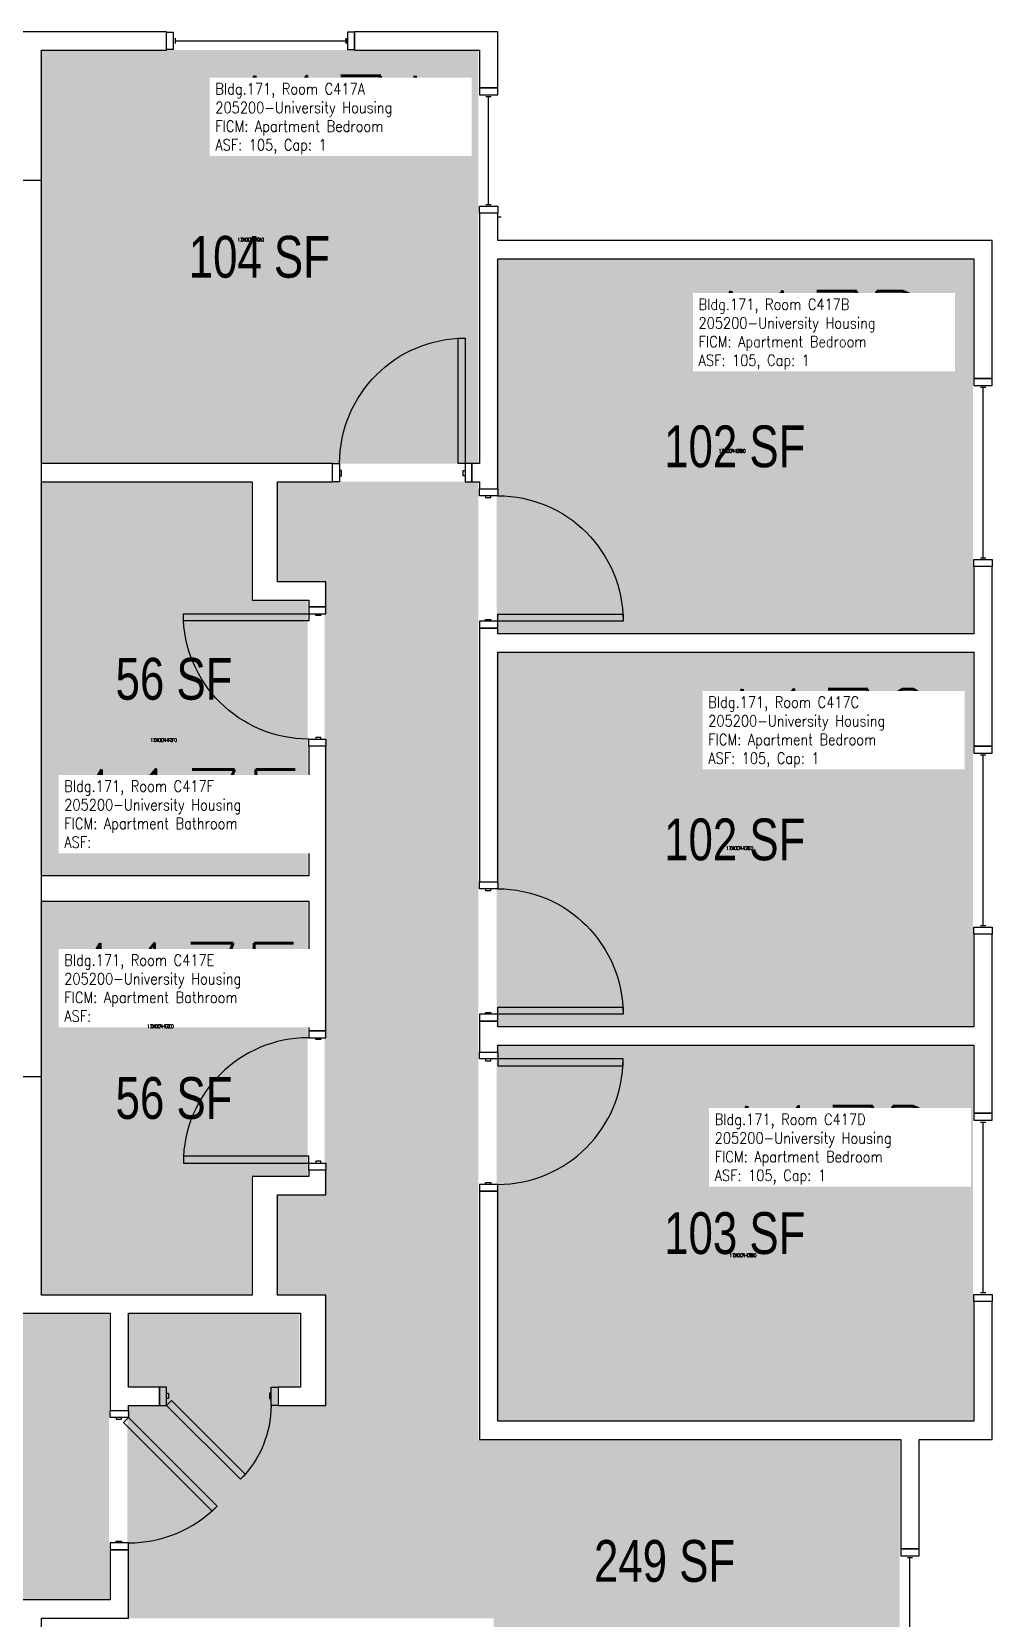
# Model space of a CAD drawing. Header units: inches. Extents: x 56 to 3925, y -1092 to 1470.
# Drawn here: x 3649.2 to 3924.9, y 1014 to 1469.6 of the extents above; entities that cross this region are included whole.
import ezdxf
from ezdxf.enums import TextEntityAlignment as Align

# ---------------------------------------------------------------- set-up
doc = ezdxf.new("R2010")
doc.units = ezdxf.units.IN
doc.header["$LTSCALE"] = 48
doc.header["$MEASUREMENT"] = 0
for name, color, linetype in [('A-DOOR', 2, 'Continuous'), ('A-GLAZ', 152, 'Continuous'), ('A-IDEN-RNUM', 7, 'Continuous'), ('A-IDEN-SNUM', 4, 'Continuous'), ('A-IDEN-VNUM', 4, 'Continuous'), ('A-WALL', 5, 'Continuous'), ('AREA-TEXT', 3, 'Continuous'), ('Rooms-Category-Color', 7, 'Continuous'), ('Rooms-College-Color', 7, 'Continuous'), ('Rooms-Department-Color', 7, 'Continuous'), ('Rooms-Division-Color', 7, 'Continuous'), ('Rooms-Information', 7, 'Continuous')]:
    doc.layers.add(name, color=color, linetype=linetype)
doc.styles.add('AREA', font='arial.ttf', dxfattribs={"width": 0.75, "height": 12})
doc.styles.add('ROOMSNUMBER', font='txt.shx', dxfattribs={"height": 0.03})
doc.styles.add('ROOMVNUMBER', font='simplex.shx', dxfattribs={"width": 0.85})

msp = doc.modelspace()

# ---------------------------------------------------------------- hatches: boundary and pattern name
h = msp.add_hatch()
h.set_pattern_fill('ANSI31', color=256, angle=-90, style=0)
h.set_pattern_definition([(315, (4297.7799, 1528.86917), (0.088388348, 0.088388348), [])])
h.paths.add_polyline_path([(3713.83, 1197.4), (3713.83, 1138.66), (3704.62, 1138.66), (3704.62, 1197.4)], flags=9)
at = {"layer": 'Rooms-Category-Color', "true_color": 0x728ef3}
for points in [[(3651.64, 1464.39), (3777.39, 1464.39), (3777.39, 1345.64), (3651.64, 1345.64)], [(3782.64, 1404.39), (3919.39, 1404.39), (3919.39, 1296.76), (3782.64, 1296.76)], [(3651.64, 1340.39), (3712.14, 1340.39), (3712.14, 1306.39), (3728.39, 1306.39), (3728.39, 1227.25), (3651.64, 1227.25)], [(3781.76, 929.89), (3781.76, 1014.03), (3676.64, 1014.03), (3676.64, 1075.16), (3685.59, 1075.16), (3685.59, 1080.41), (3676.64, 1080.41), (3676.64, 1101.6), (3726.01, 1101.6), (3726.01, 1080.41), (3719.59, 1080.41), (3719.59, 1075.16), (3733.26, 1075.16), (3733.26, 1106.85), (3719.39, 1106.85), (3719.39, 1135.6), (3733.26, 1135.6), (3733.26, 1311.64), (3719.39, 1311.64), (3719.39, 1340.39), (3777.39, 1340.39), (3777.39, 1065.39), (3898.39, 1065.39), (3898.39, 929.89)], [(3782.64, 1291.51), (3919.39, 1291.51), (3919.39, 1183.89), (3782.64, 1183.89)], [(3651.64, 1220), (3728.39, 1220), (3728.39, 1140.85), (3712.14, 1140.85), (3712.14, 1106.85), (3651.64, 1106.85)], [(3919.39, 1070.64), (3919.39, 1178.64), (3782.64, 1178.64), (3782.64, 1070.64)]]:
    msp.add_hatch(color=171, dxfattribs=at).paths.add_polyline_path(points)
at = {"layer": 'Rooms-Category-Color', "true_color": 0xadadad}
msp.add_hatch(color=253, dxfattribs=at).paths.add_polyline_path([(2880.39, 1163.39), (2880.39, 1170.26), (3106.65, 1170.26), (3106.65, 1163.67), (3111.9, 1163.67), (3111.9, 1169.64), (3474.68, 1169.64), (3474.68, 1194.64), (3557, 1194.64), (3557, 1169.64), (3646.39, 1169.64), (3646.39, 1101.6), (3671.39, 1101.6), (3671.39, 1019.28), (3646.39, 1019.28), (3586.39, 1019.28), (3586.39, 1109.64), (3166.65, 1109.64), (3166.65, 1085.64), (3111.9, 1085.64), (3111.9, 1091.67), (3106.65, 1091.67), (3106.65, 1086.27), (2880.39, 1086.27), (2880.39, 1091.39), (2873.89, 1091.39), (2873.89, 1163.39)])
at = {"layer": 'Rooms-College-Color', "true_color": 0xadadad}
for points in [[(3651.64, 1464.39), (3777.39, 1464.39), (3777.39, 1345.64), (3651.64, 1345.64)], [(3782.64, 1404.39), (3919.39, 1404.39), (3919.39, 1296.76), (3782.64, 1296.76)], [(3651.64, 1340.39), (3712.14, 1340.39), (3712.14, 1306.39), (3728.39, 1306.39), (3728.39, 1227.25), (3651.64, 1227.25)], [(3781.76, 929.89), (3781.76, 1014.03), (3676.64, 1014.03), (3676.64, 1075.16), (3685.59, 1075.16), (3685.59, 1080.41), (3676.64, 1080.41), (3676.64, 1101.6), (3726.01, 1101.6), (3726.01, 1080.41), (3719.59, 1080.41), (3719.59, 1075.16), (3733.26, 1075.16), (3733.26, 1106.85), (3719.39, 1106.85), (3719.39, 1135.6), (3733.26, 1135.6), (3733.26, 1311.64), (3719.39, 1311.64), (3719.39, 1340.39), (3777.39, 1340.39), (3777.39, 1065.39), (3898.39, 1065.39), (3898.39, 929.89)], [(3782.64, 1291.51), (3919.39, 1291.51), (3919.39, 1183.89), (3782.64, 1183.89)], [(3651.64, 1220), (3728.39, 1220), (3728.39, 1140.85), (3712.14, 1140.85), (3712.14, 1106.85), (3651.64, 1106.85)], [(2880.39, 1163.39), (2880.39, 1170.26), (3106.65, 1170.26), (3106.65, 1163.67), (3111.9, 1163.67), (3111.9, 1169.64), (3474.68, 1169.64), (3474.68, 1194.64), (3557, 1194.64), (3557, 1169.64), (3646.39, 1169.64), (3646.39, 1101.6), (3671.39, 1101.6), (3671.39, 1019.28), (3646.39, 1019.28), (3586.39, 1019.28), (3586.39, 1109.64), (3166.65, 1109.64), (3166.65, 1085.64), (3111.9, 1085.64), (3111.9, 1091.67), (3106.65, 1091.67), (3106.65, 1086.27), (2880.39, 1086.27), (2880.39, 1091.39), (2873.89, 1091.39), (2873.89, 1163.39)], [(3919.39, 1070.64), (3919.39, 1178.64), (3782.64, 1178.64), (3782.64, 1070.64)]]:
    msp.add_hatch(color=253, dxfattribs=at).paths.add_polyline_path(points)
at = {"layer": 'Rooms-Department-Color', "true_color": 0x604aed}
for points in [[(3651.64, 1464.39), (3777.39, 1464.39), (3777.39, 1345.64), (3651.64, 1345.64)], [(3782.64, 1404.39), (3919.39, 1404.39), (3919.39, 1296.76), (3782.64, 1296.76)], [(3651.64, 1340.39), (3712.14, 1340.39), (3712.14, 1306.39), (3728.39, 1306.39), (3728.39, 1227.25), (3651.64, 1227.25)], [(3781.76, 929.89), (3781.76, 1014.03), (3676.64, 1014.03), (3676.64, 1075.16), (3685.59, 1075.16), (3685.59, 1080.41), (3676.64, 1080.41), (3676.64, 1101.6), (3726.01, 1101.6), (3726.01, 1080.41), (3719.59, 1080.41), (3719.59, 1075.16), (3733.26, 1075.16), (3733.26, 1106.85), (3719.39, 1106.85), (3719.39, 1135.6), (3733.26, 1135.6), (3733.26, 1311.64), (3719.39, 1311.64), (3719.39, 1340.39), (3777.39, 1340.39), (3777.39, 1065.39), (3898.39, 1065.39), (3898.39, 929.89)], [(3782.64, 1291.51), (3919.39, 1291.51), (3919.39, 1183.89), (3782.64, 1183.89)], [(3651.64, 1220), (3728.39, 1220), (3728.39, 1140.85), (3712.14, 1140.85), (3712.14, 1106.85), (3651.64, 1106.85)], [(3919.39, 1070.64), (3919.39, 1178.64), (3782.64, 1178.64), (3782.64, 1070.64)]]:
    msp.add_hatch(color=173, dxfattribs=at).paths.add_polyline_path(points)
at = {"layer": 'Rooms-Department-Color', "true_color": 0xacacac}
msp.add_hatch(color=253, dxfattribs=at).paths.add_polyline_path([(2880.39, 1163.39), (2880.39, 1170.26), (3106.65, 1170.26), (3106.65, 1163.67), (3111.9, 1163.67), (3111.9, 1169.64), (3474.68, 1169.64), (3474.68, 1194.64), (3557, 1194.64), (3557, 1169.64), (3646.39, 1169.64), (3646.39, 1101.6), (3671.39, 1101.6), (3671.39, 1019.28), (3646.39, 1019.28), (3586.39, 1019.28), (3586.39, 1109.64), (3166.65, 1109.64), (3166.65, 1085.64), (3111.9, 1085.64), (3111.9, 1091.67), (3106.65, 1091.67), (3106.65, 1086.27), (2880.39, 1086.27), (2880.39, 1091.39), (2873.89, 1091.39), (2873.89, 1163.39)])
at = {"layer": 'Rooms-Division-Color', "true_color": 0x604aed}
for points in [[(3651.64, 1464.39), (3777.39, 1464.39), (3777.39, 1345.64), (3651.64, 1345.64)], [(3782.64, 1404.39), (3919.39, 1404.39), (3919.39, 1296.76), (3782.64, 1296.76)], [(3651.64, 1340.39), (3712.14, 1340.39), (3712.14, 1306.39), (3728.39, 1306.39), (3728.39, 1227.25), (3651.64, 1227.25)], [(3781.76, 929.89), (3781.76, 1014.03), (3676.64, 1014.03), (3676.64, 1075.16), (3685.59, 1075.16), (3685.59, 1080.41), (3676.64, 1080.41), (3676.64, 1101.6), (3726.01, 1101.6), (3726.01, 1080.41), (3719.59, 1080.41), (3719.59, 1075.16), (3733.26, 1075.16), (3733.26, 1106.85), (3719.39, 1106.85), (3719.39, 1135.6), (3733.26, 1135.6), (3733.26, 1311.64), (3719.39, 1311.64), (3719.39, 1340.39), (3777.39, 1340.39), (3777.39, 1065.39), (3898.39, 1065.39), (3898.39, 929.89)], [(3782.64, 1291.51), (3919.39, 1291.51), (3919.39, 1183.89), (3782.64, 1183.89)], [(3651.64, 1220), (3728.39, 1220), (3728.39, 1140.85), (3712.14, 1140.85), (3712.14, 1106.85), (3651.64, 1106.85)], [(3919.39, 1070.64), (3919.39, 1178.64), (3782.64, 1178.64), (3782.64, 1070.64)]]:
    msp.add_hatch(color=173, dxfattribs=at).paths.add_polyline_path(points)
at = {"layer": 'Rooms-Division-Color', "true_color": 0xadadad}
msp.add_hatch(color=253, dxfattribs=at).paths.add_polyline_path([(2880.39, 1163.39), (2880.39, 1170.26), (3106.65, 1170.26), (3106.65, 1163.67), (3111.9, 1163.67), (3111.9, 1169.64), (3474.68, 1169.64), (3474.68, 1194.64), (3557, 1194.64), (3557, 1169.64), (3646.39, 1169.64), (3646.39, 1101.6), (3671.39, 1101.6), (3671.39, 1019.28), (3646.39, 1019.28), (3586.39, 1019.28), (3586.39, 1109.64), (3166.65, 1109.64), (3166.65, 1085.64), (3111.9, 1085.64), (3111.9, 1091.67), (3106.65, 1091.67), (3106.65, 1086.27), (2880.39, 1086.27), (2880.39, 1091.39), (2873.89, 1091.39), (2873.89, 1163.39)])

# ---------------------------------------------------------------- linework, layer by layer
at = {"layer": 'A-DOOR'}
for points in [[(3773.56, 1345.64), (3771.56, 1345.64), (3771.56, 1381.64), (3773.56, 1381.64)], [(3737.56, 1340.39), (3735.56, 1340.39), (3735.56, 1345.64), (3737.56, 1345.64)], [(3773.56, 1340.39), (3775.56, 1340.39), (3775.56, 1345.64), (3773.56, 1345.64)], [(3737.56, 1342.14), (3738.06, 1342.14), (3738.06, 1343.64), (3737.56, 1343.64)], [(3773.56, 1342.14), (3773.06, 1342.14), (3773.06, 1343.64), (3773.56, 1343.64)], [(3777.69, 1336.39), (3777.69, 1338.39), (3782.94, 1338.39), (3782.94, 1336.39)], [(3779.44, 1336.39), (3779.44, 1335.89), (3780.94, 1335.89), (3780.94, 1336.39)], [(3733.56, 1302.5), (3733.56, 1304.5), (3728.69, 1304.5), (3728.69, 1302.5)], [(3728.69, 1302.5), (3728.69, 1300.5), (3692.69, 1300.5), (3692.69, 1302.5)], [(3732.19, 1302.5), (3732.19, 1302), (3730.69, 1302), (3730.69, 1302.5)], [(3777.69, 1300.39), (3777.69, 1298.39), (3782.94, 1298.39), (3782.94, 1300.39)], [(3779.44, 1300.39), (3779.44, 1300.89), (3780.94, 1300.89), (3780.94, 1300.39)], [(3782.94, 1300.39), (3782.94, 1302.39), (3818.94, 1302.39), (3818.94, 1300.39)], [(3732.19, 1266.5), (3732.19, 1267), (3730.69, 1267), (3730.69, 1266.5)], [(3733.56, 1266.5), (3733.56, 1264.5), (3728.69, 1264.5), (3728.69, 1266.5)], [(3777.69, 1223.51), (3777.69, 1225.51), (3782.94, 1225.51), (3782.94, 1223.51)], [(3779.44, 1223.51), (3779.44, 1223.01), (3780.94, 1223.01), (3780.94, 1223.51)], [(3782.94, 1187.51), (3782.94, 1189.51), (3818.94, 1189.51), (3818.94, 1187.51)], [(3777.69, 1187.51), (3777.69, 1185.51), (3782.94, 1185.51), (3782.94, 1187.51)], [(3779.44, 1187.51), (3779.44, 1188.01), (3780.94, 1188.01), (3780.94, 1187.51)], [(3733.56, 1180.75), (3733.56, 1182.75), (3728.69, 1182.75), (3728.69, 1180.75)], [(3732.19, 1180.75), (3732.19, 1180.25), (3730.69, 1180.25), (3730.69, 1180.75)], [(3777.69, 1174.64), (3777.69, 1176.64), (3782.94, 1176.64), (3782.94, 1174.64)], [(3779.44, 1174.64), (3779.44, 1174.14), (3780.94, 1174.14), (3780.94, 1174.64)], [(3782.94, 1174.64), (3782.94, 1172.64), (3818.94, 1172.64), (3818.94, 1174.64)], [(3728.69, 1144.75), (3728.69, 1146.75), (3692.69, 1146.75), (3692.69, 1144.75)], [(3733.56, 1144.75), (3733.56, 1142.75), (3728.69, 1142.75), (3728.69, 1144.75)], [(3732.19, 1144.75), (3732.19, 1145.25), (3730.69, 1145.25), (3730.69, 1144.75)], [(3779.44, 1138.64), (3779.44, 1139.14), (3780.94, 1139.14), (3780.94, 1138.64)], [(3777.69, 1138.64), (3777.69, 1136.64), (3782.94, 1136.64), (3782.94, 1138.64)], [(3687.89, 1080.41), (3685.89, 1080.41), (3685.89, 1075.16), (3687.89, 1075.16)], [(3717.89, 1080.41), (3719.89, 1080.41), (3719.89, 1075.16), (3717.89, 1075.16)], [(3687.89, 1078.66), (3688.39, 1078.66), (3688.39, 1077.16), (3687.89, 1077.16)], [(3687.89, 1075.16), (3689.3, 1076.57), (3710.51, 1055.36), (3709.1, 1053.94)], [(3717.89, 1078.66), (3717.39, 1078.66), (3717.39, 1077.16), (3717.89, 1077.16)], [(3671.69, 1071.67), (3671.69, 1073.67), (3676.94, 1073.67), (3676.94, 1071.67)], [(3673.44, 1071.67), (3673.44, 1071.17), (3674.94, 1071.17), (3674.94, 1071.67)], [(3676.94, 1071.67), (3675.52, 1070.25), (3700.98, 1044.8), (3702.39, 1046.21)], [(3671.69, 1035.67), (3671.69, 1033.67), (3676.94, 1033.67), (3676.94, 1035.67)], [(3673.44, 1035.67), (3673.44, 1036.17), (3674.94, 1036.17), (3674.94, 1035.67)]]:
    msp.add_lwpolyline(points, close=True, dxfattribs=at)
at = {"layer": 'A-DOOR', "extrusion": (0, 0, -1)}
for centre, radius, start, end in [((-3773.56, 1345.64), 36, 0, 90), ((-3782.94, 1300.39), 36, 90, 180), ((-3728.69, 1302.5), 36, 270, 0), ((-3782.94, 1187.51), 36, 90, 180), ((-3687.89, 1075.16), 30, 180, 225)]:
    msp.add_arc(centre, radius, start, end, dxfattribs=at)
at = {"layer": 'A-DOOR'}
for centre, start, end in [((3728.69, 1144.75), 90, 180), ((3782.94, 1174.64), 270, 0), ((3676.94, 1071.67), 270, 315)]:
    msp.add_arc(centre, 36, start, end, dxfattribs=at)
at = {"layer": 'A-GLAZ'}
for p, q in [((3687.81, 1464.51), (3687.81, 1469.51)), ((3687.81, 1469.51), (3689.81, 1469.51)), ((3689.81, 1469.51), (3689.81, 1464.51)), ((3689.81, 1467.76), (3689.81, 1466.26)), ((3690.31, 1467.76), (3690.31, 1466.26)), ((3739.31, 1467.76), (3739.31, 1466.26)), ((3741.81, 1469.51), (3739.81, 1469.51)), ((3739.81, 1469.51), (3739.81, 1464.51)), ((3739.81, 1466.26), (3739.81, 1467.76)), ((3741.81, 1464.51), (3741.81, 1469.51)), ((3689.81, 1464.51), (3687.81, 1464.51)), ((3690.31, 1467.01), (3739.31, 1467.01)), ((3739.81, 1464.51), (3741.81, 1464.51)), ((3779.56, 1451.01), (3781.06, 1451.01)), ((3780.31, 1420.01), (3780.31, 1451.01)), ((3779.56, 1420.01), (3781.06, 1420.01)), ((3782.94, 1416.51), (3783.94, 1416.51)), ((3921.56, 1367.54), (3923.06, 1367.54)), ((3922.31, 1318.54), (3922.31, 1367.54)), ((3921.56, 1318.54), (3923.06, 1318.54)), ((3921.56, 1262.01), (3923.06, 1262.01)), ((3922.31, 1213.01), (3922.31, 1262.01)), ((3921.56, 1213.01), (3923.06, 1213.01)), ((3921.56, 1156.54), (3923.06, 1156.54)), ((3922.31, 1107.54), (3922.31, 1156.54)), ((3921.56, 1107.54), (3923.06, 1107.54)), ((3900.56, 1031.5), (3902.06, 1031.5)), ((3901.31, 964.5), (3901.31, 1031.5))]:
    msp.add_line(p, q, dxfattribs=at)
for points in [[(3782.94, 1451.51), (3782.94, 1453.51), (3777.69, 1453.51), (3777.69, 1451.51)], [(3782.94, 1419.51), (3782.94, 1417.51), (3777.69, 1417.51), (3777.69, 1419.51)], [(3924.94, 1368.04), (3924.94, 1370.04), (3919.69, 1370.04), (3919.69, 1368.04)], [(3924.94, 1318.04), (3924.94, 1316.04), (3919.69, 1316.04), (3919.69, 1318.04)], [(3924.94, 1262.51), (3924.94, 1264.51), (3919.69, 1264.51), (3919.69, 1262.51)], [(3924.94, 1212.51), (3924.94, 1210.51), (3919.69, 1210.51), (3919.69, 1212.51)], [(3924.94, 1157.04), (3924.94, 1159.04), (3919.69, 1159.04), (3919.69, 1157.04)], [(3924.94, 1107.04), (3924.94, 1105.04), (3919.69, 1105.04), (3919.69, 1107.04)], [(3903.94, 1032), (3903.94, 1034), (3898.69, 1034), (3898.69, 1032)]]:
    msp.add_lwpolyline(points, close=True, dxfattribs=at)
at = {"layer": 'A-WALL'}
for p, q in [((3687.81, 1469.64), (3646.69, 1469.64)), ((3687.81, 1464.39), (3687.81, 1469.64)), ((3782.94, 1469.64), (3741.81, 1469.64)), ((3741.81, 1469.64), (3741.81, 1464.39)), ((3782.94, 1453.51), (3782.94, 1469.64)), ((3651.94, 1412.25), (3651.94, 1464.39)), ((3651.94, 1464.39), (3687.81, 1464.39)), ((3651.94, 1345.64), (3651.94, 1464.39)), ((3741.81, 1464.39), (3777.69, 1464.39)), ((3777.69, 1464.39), (3777.69, 1453.51)), ((3777.69, 1453.51), (3782.94, 1453.51)), ((3651.94, 1426.89), (3614.58, 1426.89)), ((3651.94, 1169.64), (3651.94, 1426.89)), ((3782.94, 1417.51), (3777.69, 1417.51)), ((3777.69, 1417.51), (3777.69, 1409.01)), ((3782.94, 1409.64), (3782.94, 1417.51)), ((3777.69, 1409.01), (3777.69, 1345.64)), ((3924.94, 1409.64), (3782.94, 1409.64)), ((3924.94, 1370.04), (3924.94, 1409.64)), ((3782.94, 1404.39), (3919.69, 1404.39)), ((3782.94, 1338.39), (3782.94, 1404.39)), ((3919.69, 1404.39), (3919.69, 1370.04)), ((3919.69, 1370.04), (3924.94, 1370.04)), ((3732.94, 1345.64), (3651.94, 1345.64)), ((3735.56, 1345.64), (3732.94, 1345.64)), ((3735.56, 1340.39), (3735.56, 1345.64)), ((3777.69, 1345.64), (3775.56, 1345.64)), ((3775.56, 1345.64), (3775.56, 1340.39)), ((3651.94, 1340.39), (3712.44, 1340.39)), ((3651.94, 1227.25), (3651.94, 1340.39)), ((3712.44, 1340.39), (3712.44, 1306.39)), ((3719.69, 1340.39), (3732.94, 1340.39)), ((3719.69, 1311.64), (3719.69, 1340.39)), ((3732.94, 1340.39), (3735.56, 1340.39)), ((3775.56, 1340.39), (3777.69, 1340.39)), ((3777.69, 1340.39), (3777.69, 1338.39)), ((3777.69, 1338.39), (3782.94, 1338.39)), ((3924.94, 1316.04), (3919.69, 1316.04)), ((3919.69, 1316.04), (3919.69, 1296.76)), ((3924.94, 1264.51), (3924.94, 1316.04)), ((3733.56, 1311.64), (3719.69, 1311.64)), ((3733.56, 1304.5), (3733.56, 1311.64)), ((3712.44, 1306.39), (3728.69, 1306.39)), ((3728.69, 1306.39), (3728.69, 1304.5)), ((3728.69, 1304.5), (3733.56, 1304.5)), ((3782.94, 1298.39), (3777.69, 1298.39)), ((3777.69, 1298.39), (3777.69, 1225.51)), ((3782.94, 1296.76), (3782.94, 1298.39)), ((3919.69, 1296.76), (3782.94, 1296.76)), ((3782.94, 1291.51), (3919.69, 1291.51)), ((3782.94, 1225.51), (3782.94, 1291.51)), ((3919.69, 1291.51), (3919.69, 1264.51)), ((3733.56, 1264.5), (3728.69, 1264.5)), ((3728.69, 1264.5), (3728.69, 1227.25)), ((3733.56, 1182.75), (3733.56, 1264.5)), ((3919.69, 1264.51), (3924.94, 1264.51)), ((3728.69, 1227.25), (3651.94, 1227.25)), ((3777.69, 1225.51), (3782.94, 1225.51)), ((3651.94, 1220), (3728.69, 1220)), ((3651.94, 1106.85), (3651.94, 1220)), ((3728.69, 1220), (3728.69, 1182.75)), ((3924.94, 1210.51), (3919.69, 1210.51)), ((3919.69, 1210.51), (3919.69, 1183.89)), ((3924.94, 1159.04), (3924.94, 1210.51)), ((3782.94, 1185.51), (3777.69, 1185.51)), ((3777.69, 1185.51), (3777.69, 1176.64)), ((3782.94, 1183.89), (3782.94, 1185.51)), ((3728.69, 1182.75), (3733.56, 1182.75)), ((3919.69, 1183.89), (3782.94, 1183.89)), ((3777.69, 1176.64), (3782.94, 1176.64)), ((3782.94, 1178.64), (3919.69, 1178.64)), ((3782.94, 1176.64), (3782.94, 1178.64)), ((3919.69, 1178.64), (3919.69, 1159.04)), ((3557.3, 1169.64), (3651.94, 1169.64)), ((3919.69, 1159.04), (3924.94, 1159.04)), ((3728.69, 1140.85), (3712.44, 1140.85)), ((3712.44, 1140.85), (3712.44, 1106.85)), ((3733.56, 1142.75), (3728.69, 1142.75)), ((3728.69, 1142.75), (3728.69, 1140.85)), ((3733.56, 1135.6), (3733.56, 1142.75)), ((3719.69, 1135.6), (3733.56, 1135.6)), ((3719.69, 1106.85), (3719.69, 1135.6)), ((3782.94, 1136.64), (3777.69, 1136.64)), ((3777.69, 1136.64), (3777.69, 1065.39)), ((3782.94, 1070.64), (3782.94, 1136.64)), ((3712.44, 1106.85), (3651.94, 1106.85)), ((3733.56, 1106.85), (3719.69, 1106.85)), ((3733.56, 1075.16), (3733.56, 1106.85)), ((3924.94, 1105.04), (3919.69, 1105.04)), ((3919.69, 1105.04), (3919.69, 1070.64)), ((3924.94, 1065.39), (3924.94, 1105.04)), ((3646.69, 1101.6), (3671.69, 1101.6)), ((3671.69, 1101.6), (3671.69, 1073.67)), ((3676.94, 1080.41), (3676.94, 1101.6)), ((3676.94, 1101.6), (3726.31, 1101.6)), ((3726.31, 1101.6), (3726.31, 1080.41)), ((3685.89, 1080.41), (3676.94, 1080.41)), ((3685.89, 1075.16), (3685.89, 1080.41)), ((3726.31, 1080.41), (3719.89, 1080.41)), ((3719.89, 1080.41), (3719.89, 1075.16)), ((3671.69, 1073.67), (3676.94, 1073.67)), ((3676.94, 1075.16), (3685.89, 1075.16)), ((3676.94, 1073.67), (3676.94, 1075.16)), ((3719.89, 1075.16), (3733.56, 1075.16)), ((3919.69, 1070.64), (3782.94, 1070.64)), ((3777.69, 1065.39), (3898.69, 1065.39)), ((3898.69, 1065.39), (3898.69, 1034)), ((3903.94, 1065.39), (3924.94, 1065.39)), ((3903.94, 1034), (3903.94, 1065.39)), ((3676.94, 1033.67), (3671.69, 1033.67)), ((3671.69, 1033.67), (3671.69, 1019.28)), ((3676.94, 1014.03), (3676.94, 1033.67)), ((3898.69, 1034), (3903.94, 1034)), ((3671.69, 1019.28), (3646.69, 1019.28)), ((3651.94, 929.89), (3651.94, 1014.03)), ((3651.94, 1014.03), (3676.94, 1014.03))]:
    msp.add_line(p, q, dxfattribs=at)

# ---------------------------------------------------------------- texts
at = {"layer": 'A-IDEN-RNUM', "style": 'ROOMSNUMBER', "width": 0.85}
for s, p in [('0417-A0', (3712, 1409.93)), ('0417-B0', (3850.24, 1349.22)), ('0417-F0', (3687.01, 1266.2)), ('0417-C0', (3852.43, 1235.16)), ('0417-E0', (3686.1, 1184.02)), ('0417-D0', (3853.35, 1118.27))]:
    msp.add_text(s, height=1, dxfattribs=at).set_placement(p, align=Align.MIDDLE_CENTER)
at = {"layer": 'A-IDEN-SNUM', "style": 'ROOMSNUMBER', "width": 0.85}
for s, p in [('1710C417A0', (3712, 1409.93)), ('1710C417B0', (3850.24, 1349.22)), ('1710C417F0', (3687.01, 1266.2)), ('1710C417C0', (3852.43, 1235.16)), ('1710C417E0', (3686.1, 1184.02)), ('1710C417D0', (3853.35, 1118.27))]:
    msp.add_text(s, height=1, dxfattribs=at).set_placement(p, align=Align.MIDDLE_CENTER)
at = {"layer": 'A-IDEN-VNUM', "style": 'ROOMVNUMBER'}
for s, width, p in [('417A', 0.85, (3734.66, 1445.72)), ('417B', 0.85, (3872.49, 1383.86)), ('417C', 0.85, (3875.73, 1269.58)), ('417F', 0.9, (3691.78, 1246.56)), ('417E', 0.9, (3691.78, 1196.61)), ('417D', 0.85, (3877.13, 1149.8))]:
    msp.add_text(s, height=22.5, dxfattribs=dict(at, width=width)).set_placement(p, align=Align.MIDDLE_CENTER)
at = {"layer": 'AREA-TEXT', "style": 'AREA', "width": 0.75}
for s, p in [('104 SF', (3714.51, 1405.01)), ('102 SF', (3851.01, 1350.57)), ('56 SF', (3690.01, 1283.82)), ('102 SF', (3851.01, 1237.7)), ('56 SF', (3690.01, 1163.43)), ('103 SF', (3851.01, 1124.64)), ('249 SF', (3830.86, 1030.5))]:
    msp.add_text(s, height=12, dxfattribs=at).set_placement(p, align=Align.MIDDLE_CENTER)

# ---------------------------------------------------------------- next in the draw order: texts
at = {"layer": 'Rooms-Information', "char_height": 3.2143, "width": 72, "attachment_point": 7, "style": 'ROOMVNUMBER', "bg_fill": 3, "box_fill_scale": 1.5, "bg_fill_color": 256, "bg_fill_true_color": 13158600, "bg_fill_transparency": 0}
for s, insert in [('Bldg.171, Room C417A^M^J205200-University Housing^M^JFICM: Apartment Bedroom^M^JASF: 105, Cap: 1', (3701.88, 1434.47)), ('Bldg.171, Room C417B^M^J205200-University Housing^M^JFICM: Apartment Bedroom^M^JASF: 105, Cap: 1', (3840.61, 1372.61)), ('Bldg.171, Room C417C^M^J205200-University Housing^M^JFICM: Apartment Bedroom^M^JASF: 105, Cap: 1', (3843.4, 1258.33)), ('Bldg.171, Room C417F^M^J205200-University Housing^M^JFICM: Apartment Bathroom^M^JASF: ', (3658.51, 1235.31)), ('Bldg.171, Room C417E^M^J205200-University Housing^M^JFICM: Apartment Bathroom^M^JASF: ', (3658.51, 1185.36)), ('Bldg.171, Room C417D^M^J205200-University Housing^M^JFICM: Apartment Bedroom^M^JASF: 105, Cap: 1', (3845.25, 1138.55))]:
    msp.add_mtext(s, dxfattribs=dict(at, insert=insert))

doc.saveas('drawing.dxf')
